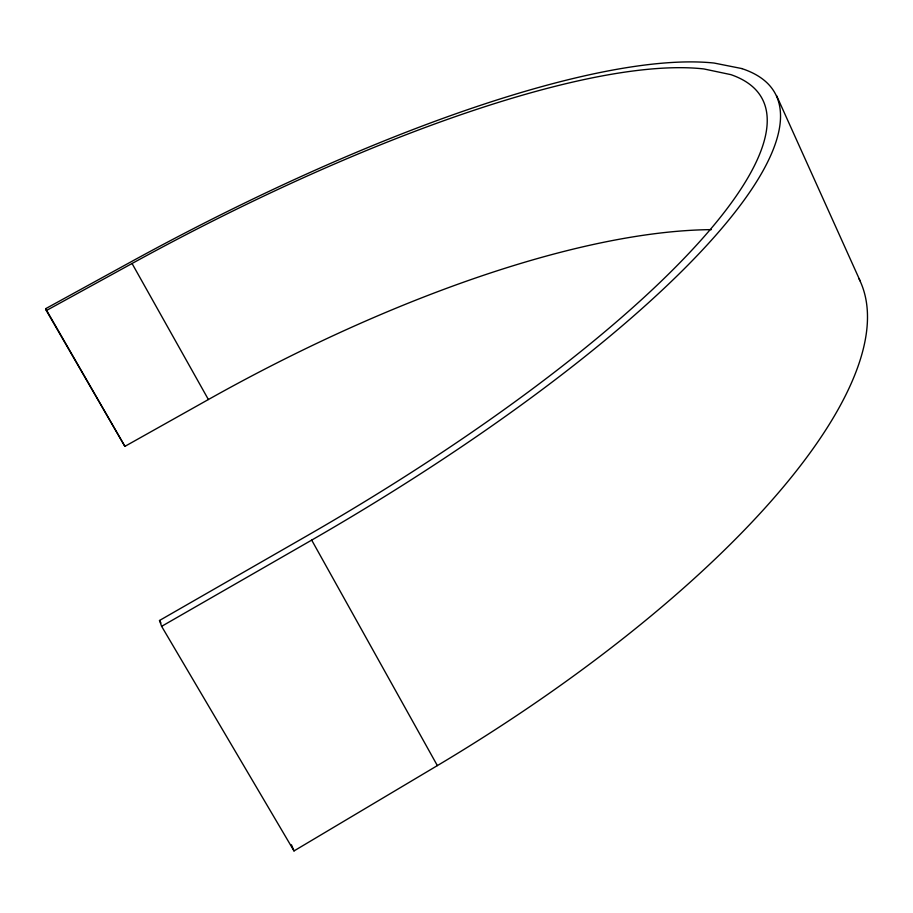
<?xml version="1.0" encoding="UTF-8"?>
<svg xmlns="http://www.w3.org/2000/svg" width="913" height="913" viewBox="0 0 913 913"><rect width="100%" height="100%" fill="white"/><g stroke="black" fill="none" stroke-linecap="round" stroke-linejoin="round"><path stroke-width="1.37" d="M711.261 229.631A626.523 211.987 -29.8 0 0 208.392 399.529L124.898 446.366L46.335 310.557L132.054 263.503A644.806 161.635 -29.1 0 1 703.877 68.943L730.879 74.638A644.806 161.635 -29.1 0 1 307.886 535.292L159.501 620.498L161.624 626.341L294.009 850.927L437.361 765.608A640.869 217.191 -29.8 0 0 858.859 278.488M161.624 626.341L311.687 540.108A659.643 165.641 -29.1 0 0 741.995 68.658M46.335 310.557L45.65 308.685L131.267 261.689A659.551 165.595 -29.1 0 1 714.08 63.043L742.086 68.612M159.501 620.498L160.939 622.951M45.65 308.685L124.898 446.366M132.054 263.503L208.392 399.529M311.687 540.108L437.361 765.608M776.541 95.534L860.149 280.93M291.441 844.787L294.009 850.927"/></g></svg>
